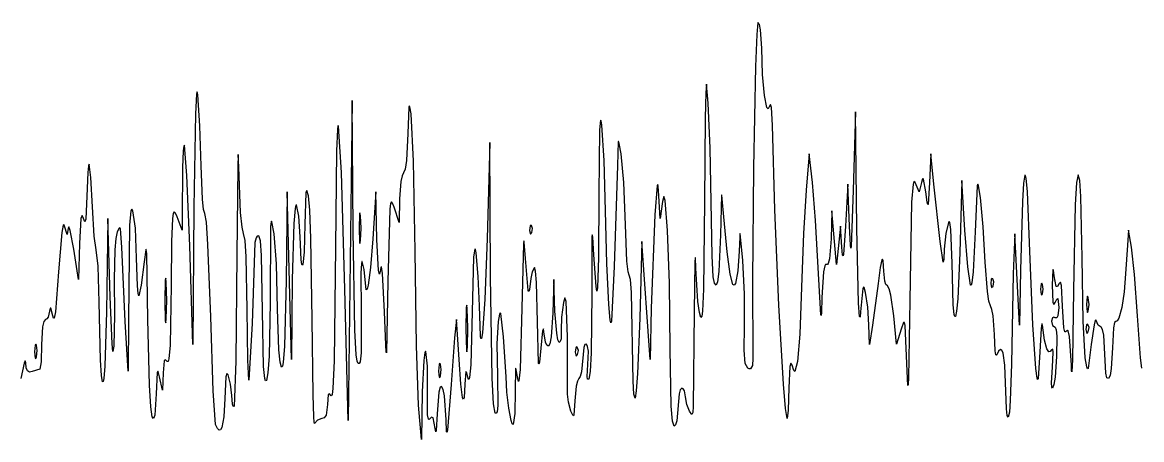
# Model space of a CAD drawing. Header units: metres. Extents: x -207 to 207, y -56 to 56.
# Drawn here: x -103.6 to 0, y 17.3 to 55.9 of the extents above; entities that cross this region are included whole.
import ezdxf

# ---------------------------------------------------------------- set-up
doc = ezdxf.new("R2010")
doc.units = ezdxf.units.M

msp = doc.modelspace()

# ---------------------------------------------------------------- linework, layer by layer
for p, q in [((-35.5336, 55.9006), (-35.6423, 54.7936)), ((-35.3939, 55.7184), (-35.5336, 55.9006)), ((-35.2813, 55.2163), (-35.3939, 55.7184)), ((-35.1777, 53.5193), (-35.2813, 55.2163)), ((-35.6423, 54.7936), (-35.7521, 51.8273)), ((-35.1066, 51.074), (-35.1777, 53.5193)), ((-35.7521, 51.8273), (-35.9434, 42.4441)), ((-34.9322, 49.1172), (-35.1066, 51.074)), ((-40.2908, 50.192), (-40.3613, 49.3894)), ((-40.1371, 48.4161), (-40.2908, 50.192)), ((-87.494, 49.2629), (-87.5969, 47.4477)), ((-87.4377, 49.4749), (-87.494, 49.2629)), ((-87.3793, 49.1978), (-87.4377, 49.4749)), ((-87.1851, 46.3175), (-87.3793, 49.1978)), ((-40.3613, 49.3894), (-40.4191, 47.0699)), ((-34.7031, 48.0165), (-34.9322, 49.1172)), ((-73.0927, 48.6686), (-73.4571, 19.0353)), ((-73.0103, 36.6068), (-73.0927, 48.6686)), ((-67.8577, 48.0651), (-67.9449, 45.6026)), ((-67.8186, 48.172), (-67.8577, 48.0651)), ((-67.769, 48.0957), (-67.8186, 48.172)), ((-67.6316, 47.4339), (-67.769, 48.0957)), ((-39.9698, 44.2633), (-40.1371, 48.4161)), ((-34.5832, 47.902), (-34.7031, 48.0165)), ((-34.4677, 48.1395), (-34.5832, 47.902)), ((-34.3725, 48.3003), (-34.4677, 48.1395)), ((-34.292, 48.0335), (-34.3725, 48.3003)), ((-34.1995, 46.3756), (-34.292, 48.0335)), ((-87.5969, 47.4477), (-87.7461, 38.7908)), ((-67.4173, 43.0484), (-67.6316, 47.4339)), ((-50.1153, 46.8435), (-50.2008, 45.9439)), ((-50.0602, 46.7803), (-50.1153, 46.8435)), ((-49.9967, 46.3756), (-50.0602, 46.7803)), ((-40.4191, 47.0699), (-40.4725, 39.3083)), ((-26.5156, 47.6103), (-26.7142, 40.3783)), ((-26.3728, 36.8506), (-26.5156, 47.6103)), ((-87.0803, 42.6126), (-87.1851, 46.3175)), ((-74.463, 45.9757), (-74.5477, 44.0085)), ((-74.4128, 46.3395), (-74.463, 45.9757)), ((-74.3575, 46.2915), (-74.4128, 46.3395)), ((-74.091, 42.0019), (-74.3575, 46.2915)), ((-67.9449, 45.6026), (-68.0797, 43.1241)), ((-50.2008, 45.9439), (-50.2734, 40.0256)), ((-49.784, 43.098), (-49.9967, 46.3756)), ((-33.9784, 38.5535), (-34.1995, 46.3756)), ((-60.3392, 44.7881), (-60.6124, 35.8456)), ((-60.2836, 32.3735), (-60.3392, 44.7881)), ((-48.4683, 44.8672), (-48.5449, 42.6398)), ((-48.4288, 44.8691), (-48.4683, 44.8672)), ((-48.3738, 44.6723), (-48.4288, 44.8691)), ((-48.2028, 43.7297), (-48.3738, 44.6723)), ((-88.7296, 44.0157), (-88.8196, 42.4667)), ((-88.672, 44.4295), (-88.7296, 44.0157)), ((-88.6085, 44.5348), (-88.672, 44.4295)), ((-88.389, 41.7171), (-88.6085, 44.5348)), ((-83.6464, 43.6638), (-83.6954, 42.5262)), ((-83.5994, 42.5035), (-83.6464, 43.6638)), ((-74.5477, 44.0085), (-74.6465, 35.0867)), ((-47.9615, 41.069), (-48.2028, 43.7297)), ((-39.7725, 34.2929), (-39.9698, 44.2633)), ((-30.7949, 43.7297), (-31.0661, 40.3783)), ((-30.4973, 41.0839), (-30.7949, 43.7297)), ((-19.5392, 43.7297), (-19.6543, 41.0839)), ((-19.2563, 40.9075), (-19.5392, 43.7297)), ((-97.5168, 42.6085), (-97.5823, 41.9892)), ((-97.4445, 42.7878), (-97.5168, 42.6085)), ((-97.2805, 41.5529), (-97.4445, 42.7878)), ((-86.9613, 39.5468), (-87.0803, 42.6126)), ((-83.6954, 42.5262), (-83.7769, 34.4186)), ((-83.4233, 38.2976), (-83.5994, 42.5035)), ((-68.0797, 43.1241), (-68.2013, 42.3203)), ((-67.2797, 34.7339), (-67.4173, 43.0484)), ((-49.651, 38.4381), (-49.784, 43.098)), ((-48.5449, 42.6398), (-48.8469, 33.2912)), ((-97.5823, 41.9892), (-97.6639, 39.8198)), ((-97.1355, 38.8334), (-97.2805, 41.5529)), ((-88.8196, 42.4667), (-88.8474, 37.9089)), ((-88.1346, 35.2156), (-88.389, 41.7171)), ((-73.7635, 31.2061), (-74.091, 42.0019)), ((-68.4809, 41.7089), (-68.5989, 41.1703)), ((-68.3418, 41.9659), (-68.4809, 41.7089)), ((-68.2013, 42.3203), (-68.3418, 41.9659)), ((-35.9434, 42.4441), (-36.0446, 32.006)), ((-20.2567, 41.4525), (-20.3044, 41.4171)), ((-20.2091, 41.3965), (-20.2567, 41.4525)), ((-10.8243, 41.7444), (-10.9345, 41.0244)), ((-10.7675, 41.7346), (-10.8243, 41.7444)), ((-10.7099, 41.4778), (-10.7675, 41.7346)), ((-10.5926, 40.2222), (-10.7099, 41.4778)), ((-5.90019, 41.7895), (-6.05548, 41.0824)), ((-5.74899, 41.2744), (-5.90019, 41.7895)), ((-68.5989, 41.1703), (-68.7217, 39.5638)), ((-47.8034, 37.149), (-47.9615, 41.069)), ((-44.8523, 40.7993), (-45.0738, 38.0853)), ((-44.8144, 40.8823), (-44.8523, 40.7993)), ((-44.7798, 40.7455), (-44.8144, 40.8823)), ((-44.713, 39.8492), (-44.7798, 40.7455)), ((-30.2106, 37.5572), (-30.4973, 41.0839)), ((-27.2064, 40.9075), (-27.4197, 37.027)), ((-27.0595, 37.027), (-27.2064, 40.9075)), ((-21.1784, 40.928), (-21.3156, 39.2519)), ((-21.09, 41.1774), (-21.1784, 40.928)), ((-20.9862, 41.0839), (-21.09, 41.1774)), ((-20.5946, 40.202), (-20.9862, 41.0839)), ((-20.4055, 41.0839), (-20.5946, 40.202)), ((-20.3044, 41.4171), (-20.4055, 41.0839)), ((-19.993, 40.202), (-20.2091, 41.3965)), ((-19.6543, 41.0839), (-19.7841, 39.0356)), ((-18.6659, 35.6158), (-19.2563, 40.9075)), ((-16.66, 41.2603), (-16.8364, 34.5575)), ((-16.3719, 36.6742), (-16.66, 41.2603)), ((-15.2288, 40.7603), (-15.4253, 36.4978)), ((-15.1764, 40.9195), (-15.2288, 40.7603)), ((-15.1142, 40.7726), (-15.1764, 40.9195)), ((-14.9431, 39.6728), (-15.1142, 40.7726)), ((-10.9345, 41.0244), (-11.0393, 39.3204)), ((-6.05548, 41.0824), (-6.18059, 39.0148)), ((-5.6331, 39.7765), (-5.74899, 41.2744)), ((-97.6639, 39.8198), (-97.7596, 37.6718)), ((-86.8552, 38.5872), (-86.9613, 39.5468)), ((-79.1223, 40.202), (-79.2001, 31.979)), ((-78.7279, 24.6797), (-79.1223, 40.202)), ((-77.3799, 40.1129), (-77.4734, 37.2327)), ((-77.3368, 40.3178), (-77.3799, 40.1129)), ((-77.2835, 40.3358), (-77.3368, 40.3178)), ((-77.141, 39.8492), (-77.2835, 40.3358)), ((-77.0239, 38.5079), (-77.141, 39.8492)), ((-70.9147, 40.202), (-71.1918, 35.8455)), ((-70.8013, 35.7922), (-70.9147, 40.202)), ((-68.7217, 39.5638), (-68.7488, 37.3797)), ((-50.2734, 40.0256), (-50.3011, 34.1437)), ((-44.5999, 37.7325), (-44.713, 39.8492)), ((-44.2561, 39.7818), (-44.3827, 39.32)), ((-44.1286, 39.4191), (-44.2561, 39.7818)), ((-43.8924, 36.6292), (-44.1286, 39.4191)), ((-38.9147, 39.9355), (-39.0006, 36.2332)), ((-38.8795, 39.9175), (-38.9147, 39.9355)), ((-38.8314, 39.5608), (-38.8795, 39.9175)), ((-38.6817, 37.9089), (-38.8314, 39.5608)), ((-31.0661, 40.3783), (-31.3031, 36.3534)), ((-26.7142, 40.3783), (-26.9035, 35.1235)), ((-19.8641, 39.2548), (-19.993, 40.202)), ((-14.6861, 36.969), (-14.9431, 39.6728)), ((-10.3542, 34.7339), (-10.5926, 40.2222)), ((-5.52127, 34.1165), (-5.6331, 39.7765)), ((-96.9781, 36.1014), (-97.1355, 38.8334)), ((-93.5839, 38.4656), (-93.7064, 37.1195)), ((-93.4968, 38.5935), (-93.5839, 38.4656)), ((-93.3889, 38.4381), (-93.4968, 38.5935)), ((-93.1675, 36.8603), (-93.3889, 38.4381)), ((-89.5806, 38.3548), (-89.6691, 38.203)), ((-89.4637, 38.239), (-89.5806, 38.3548)), ((-87.7461, 38.7908), (-87.8552, 26.0909)), ((-86.7331, 38.2029), (-86.8552, 38.5872)), ((-78.3861, 38.6579), (-78.4994, 37.2725)), ((-78.3233, 38.9763), (-78.3861, 38.6579)), ((-78.258, 39.0174), (-78.3233, 38.9763)), ((-78.0286, 37.9454), (-78.258, 39.0174)), ((-76.9207, 35.8992), (-77.0239, 38.5079)), ((-69.6209, 38.6122), (-69.7901, 31.9117)), ((-69.5531, 39.1294), (-69.6209, 38.6122)), ((-69.4658, 39.2946), (-69.5531, 39.1294)), ((-69.3542, 39.1632), (-69.4658, 39.2946)), ((-69.2139, 38.7908), (-69.3542, 39.1632)), ((-68.7488, 37.3797), (-69.2139, 38.7908)), ((-49.5285, 33.5708), (-49.651, 38.4381)), ((-44.3827, 39.32), (-44.5999, 37.7325)), ((-40.4725, 39.3083), (-40.5607, 31.1907)), ((-33.5931, 29.7132), (-33.9784, 38.5535)), ((-28.7062, 38.4381), (-28.7685, 35.8596)), ((-28.2729, 33.4992), (-28.7062, 38.4381)), ((-21.3156, 39.2519), (-21.4781, 30.1478)), ((-19.8198, 39.0495), (-19.8641, 39.2548)), ((-19.7841, 39.0356), (-19.8198, 39.0495)), ((-11.0393, 39.3204), (-11.2279, 32.97)), ((-6.18059, 39.0148), (-6.32736, 31.1179)), ((-98.2025, 37.7579), (-98.3355, 35.4395)), ((-98.1027, 38.0247), (-98.2025, 37.7579)), ((-97.9749, 37.7325), (-98.1027, 38.0247)), ((-97.8509, 37.436), (-97.9749, 37.7325)), ((-97.7596, 37.6718), (-97.8509, 37.436)), ((-95.704, 37.7325), (-95.8367, 29.0895)), ((-95.5055, 30.5006), (-95.704, 37.7325)), ((-89.7335, 37.73), (-89.8081, 35.6071)), ((-89.6691, 38.203), (-89.7335, 37.73)), ((-89.3139, 37.9089), (-89.4637, 38.239)), ((-88.8203, 36.6742), (-89.3139, 37.9089)), ((-88.8474, 37.9089), (-88.8203, 36.6742)), ((-86.5952, 37.411), (-86.7331, 38.2029)), ((-86.4459, 35.3419), (-86.5952, 37.411)), ((-83.2912, 36.9396), (-83.4233, 38.2976)), ((-80.6104, 37.428), (-80.6607, 36.9902)), ((-80.5774, 37.4812), (-80.6104, 37.428)), ((-80.5387, 37.4316), (-80.5774, 37.4812)), ((-80.32, 36.3214), (-80.5387, 37.4316)), ((-77.9032, 36.0407), (-78.0286, 37.9454)), ((-72.4202, 38.1333), (-72.462, 36.8507)), ((-72.375, 38.2614), (-72.4202, 38.1333)), ((-72.3198, 37.9972), (-72.375, 38.2614)), ((-72.2611, 36.8507), (-72.3198, 37.9972)), ((-45.0738, 38.0853), (-45.4226, 29.4422)), ((-38.3711, 34.6444), (-38.6817, 37.9089)), ((-29.7142, 28.8358), (-30.2106, 37.5572)), ((-17.8947, 37.3797), (-18.1324, 36.3633)), ((-17.8262, 37.462), (-17.8947, 37.3797)), ((-17.7648, 37.3772), (-17.8262, 37.462)), ((-17.6647, 36.7248), (-17.7648, 37.3772)), ((-99.9769, 36.436), (-100.27, 32.7936)), ((-99.84, 37.1284), (-99.9769, 36.436)), ((-99.7758, 37.1788), (-99.84, 37.1284)), ((-99.7149, 37.027), (-99.7758, 37.1788)), ((-99.4927, 36.2512), (-99.7149, 37.027)), ((-99.3834, 36.8506), (-99.4927, 36.2512)), ((-99.3156, 36.9703), (-99.3834, 36.8506)), ((-99.1947, 36.6444), (-99.3156, 36.9703)), ((-98.862, 34.9103), (-99.1947, 36.6444)), ((-94.8501, 36.4978), (-94.9825, 35.877)), ((-94.6646, 36.862), (-94.8501, 36.4978)), ((-94.5983, 36.8866), (-94.6646, 36.862)), ((-94.5464, 36.7946), (-94.5983, 36.8866)), ((-94.4293, 35.0867), (-94.5464, 36.7946)), ((-93.7064, 37.1195), (-93.8152, 28.3839)), ((-93.0609, 34.0577), (-93.1675, 36.8603)), ((-83.1494, 36.3476), (-83.2912, 36.9396)), ((-83.0118, 35.709), (-83.1494, 36.3476)), ((-80.6607, 36.9902), (-80.7042, 29.9714)), ((-80.1169, 33.5533), (-80.32, 36.3214)), ((-78.4994, 37.2725), (-78.6447, 32.0881)), ((-77.4734, 37.2327), (-77.5476, 34.6304)), ((-72.8541, 27.4115), (-73.0103, 36.6068)), ((-72.462, 36.8507), (-72.4202, 35.568)), ((-72.3198, 35.7041), (-72.2611, 36.8507)), ((-56.6292, 37.0598), (-56.6721, 36.6449)), ((-56.6721, 36.6449), (-56.6013, 36.2787)), ((-56.5674, 37.1373), (-56.6292, 37.0598)), ((-56.6013, 36.2787), (-56.4589, 36.4317)), ((-56.4868, 37.1079), (-56.5674, 37.1373)), ((-56.3907, 36.8214), (-56.4868, 37.1079)), ((-56.4589, 36.4317), (-56.3907, 36.8214)), ((-47.6558, 33.7952), (-47.8034, 37.149)), ((-43.718, 31.7672), (-43.8924, 36.6292)), ((-37.198, 36.2969), (-37.2217, 36.0078)), ((-37.1693, 36.3403), (-37.198, 36.2969)), ((-36.9235, 33.852), (-37.1693, 36.3403)), ((-31.3031, 36.3534), (-31.4918, 31.3825)), ((-27.8997, 37.027), (-28.2729, 33.4992)), ((-27.7663, 35.0867), (-27.8997, 37.027)), ((-27.4197, 37.027), (-27.6157, 34.4071)), ((-26.9763, 35.2711), (-27.0595, 37.027)), ((-26.2143, 29.9195), (-26.3728, 36.8506)), ((-18.1324, 36.3633), (-18.2782, 34.9103)), ((-17.5667, 33.6162), (-17.6647, 36.7248)), ((-16.0976, 33.2798), (-16.3719, 36.6742)), ((-15.4253, 36.4978), (-15.6207, 32.7914)), ((-14.4974, 33.6885), (-14.6861, 36.969)), ((-11.7556, 36.3214), (-11.8927, 32.6172)), ((-11.3338, 27.8547), (-11.7556, 36.3214)), ((-1.22577, 36.6742), (-1.33609, 35.2631)), ((-0.93985, 35.0867), (-1.22577, 36.6742)), ((-98.3355, 35.4395), (-98.4268, 32.0881)), ((-96.784, 34.8365), (-96.9781, 36.1014)), ((-94.9825, 35.877), (-95.0782, 34.8386)), ((-89.8081, 35.6071), (-89.8397, 31.5589)), ((-86.1852, 28.6285), (-86.4459, 35.3419)), ((-82.903, 34.2076), (-83.0118, 35.709)), ((-82.1076, 35.5276), (-82.3638, 28.0253)), ((-81.9987, 35.9637), (-82.1076, 35.5276)), ((-81.8849, 36.0963), (-81.9987, 35.9637)), ((-81.7474, 36.145), (-81.8849, 36.0963)), ((-81.5977, 35.676), (-81.7474, 36.145)), ((-81.4859, 34.3136), (-81.5977, 35.676)), ((-77.8073, 33.91), (-77.9032, 36.0407)), ((-76.8009, 28.3839), (-76.9207, 35.8992)), ((-72.4202, 35.568), (-72.375, 35.4399)), ((-72.375, 35.4399), (-72.3198, 35.7041)), ((-71.1918, 35.8455), (-71.4022, 33.2218)), ((-70.6652, 32.9365), (-70.8013, 35.7922)), ((-60.6124, 35.8456), (-60.8289, 30.2792)), ((-57.2501, 35.4073), (-57.3921, 29.4422)), ((-57.2105, 35.6907), (-57.2501, 35.4073)), ((-57.1656, 35.5393), (-57.2105, 35.6907)), ((-57.0529, 34.0284), (-57.1656, 35.5393)), ((-50.8973, 36.023), (-50.916, 30.7947)), ((-50.8701, 36.22), (-50.8973, 36.023)), ((-50.8323, 36.0022), (-50.8701, 36.22)), ((-50.7217, 34.3811), (-50.8323, 36.0022)), ((-46.2934, 35.6158), (-46.4697, 28.5006)), ((-45.5235, 24.6797), (-46.2934, 35.6158)), ((-39.0006, 36.2332), (-39.1409, 32.8309)), ((-37.2217, 36.0078), (-37.2703, 34.7339)), ((-28.7685, 35.8596), (-28.9079, 34.0226)), ((-26.9398, 34.9849), (-26.9763, 35.2711)), ((-18.3881, 33.6976), (-18.6659, 35.6158)), ((-1.33609, 35.2631), (-1.49309, 32.6172)), ((-98.4268, 32.0881), (-98.862, 34.9103)), ((-96.6156, 33.3252), (-96.784, 34.8365)), ((-95.0782, 34.8386), (-95.1234, 32.0881)), ((-94.1011, 28.2075), (-94.4293, 35.0867)), ((-92.2134, 34.8488), (-92.3585, 33.7252)), ((-92.1851, 34.9049), (-92.2134, 34.8488)), ((-92.1594, 34.8643), (-92.1851, 34.9049)), ((-92.1153, 34.4792), (-92.1594, 34.8643)), ((-92.0011, 28.3839), (-92.1153, 34.4792)), ((-87.8552, 26.0909), (-88.1346, 35.2156)), ((-83.7769, 34.4186), (-83.8812, 24.5495)), ((-82.8057, 29.3129), (-82.903, 34.2076)), ((-81.3892, 29.1777), (-81.4859, 34.3136)), ((-77.5476, 34.6304), (-77.6738, 33.4814)), ((-74.6465, 35.0867), (-74.7752, 24.5625)), ((-67.1468, 25.953), (-67.2797, 34.7339)), ((-61.7513, 34.9245), (-61.853, 34.1631)), ((-61.6906, 34.8795), (-61.7513, 34.9245)), ((-61.6228, 34.5575), (-61.6906, 34.8795)), ((-61.4197, 32.3877), (-61.6228, 34.5575)), ((-50.5153, 31.4468), (-50.7217, 34.3811)), ((-39.6688, 32.332), (-39.7725, 34.2929)), ((-38.1001, 32.5807), (-38.3711, 34.6444)), ((-37.2703, 34.7339), (-37.4053, 32.9077)), ((-27.6924, 34.3588), (-27.7663, 35.0867)), ((-27.6549, 34.2829), (-27.6924, 34.3588)), ((-27.6157, 34.4071), (-27.6549, 34.2829)), ((-26.9035, 35.1235), (-26.9398, 34.9849)), ((-18.2782, 34.9103), (-18.3296, 33.9443)), ((-16.8364, 34.5575), (-17.0269, 30.3034)), ((-10.0855, 27.8932), (-10.3542, 34.7339)), ((-0.66557, 32.5665), (-0.93985, 35.0867)), ((-96.52, 30.0008), (-96.6156, 33.3252)), ((-92.9857, 31.5202), (-93.0609, 34.0577)), ((-92.3585, 33.7252), (-92.6171, 31.5847)), ((-80.0144, 29.3749), (-80.1169, 33.5533)), ((-77.7424, 33.4907), (-77.8073, 33.91)), ((-77.7082, 33.4358), (-77.7424, 33.4907)), ((-77.6738, 33.4814), (-77.7082, 33.4358)), ((-72.2424, 33.5825), (-72.2924, 32.6698)), ((-72.2046, 33.7699), (-72.2424, 33.5825)), ((-72.159, 33.7531), (-72.2046, 33.7699)), ((-71.9823, 33.0224), (-72.159, 33.7531)), ((-71.4022, 33.2218), (-71.6182, 31.573)), ((-70.4389, 33.2237), (-70.4867, 32.97)), ((-70.3894, 33.2531), (-70.4389, 33.2237)), ((-70.2878, 32.6655), (-70.3894, 33.2531)), ((-61.853, 34.1631), (-61.9864, 29.0895)), ((-56.808, 31.0717), (-57.0529, 34.0284)), ((-56.2299, 33.205), (-56.422, 32.8057)), ((-56.1335, 32.8812), (-56.2299, 33.205)), ((-50.3011, 34.1437), (-50.3784, 31.3259)), ((-49.3411, 29.795), (-49.5285, 33.5708)), ((-48.8469, 33.2912), (-49.1033, 28.2498)), ((-47.5504, 32.8122), (-47.6558, 33.7952)), ((-41.3746, 33.7027), (-41.4397, 29.0895)), ((-41.3515, 34.0909), (-41.3746, 33.7027)), ((-41.3271, 34.1397), (-41.3515, 34.0909)), ((-41.2766, 33.1525), (-41.3271, 34.1397)), ((-36.7718, 30.7532), (-36.9235, 33.852)), ((-29.3379, 33.3714), (-29.4625, 32.7991)), ((-29.2642, 33.4926), (-29.3379, 33.3714)), ((-29.1836, 33.4992), (-29.2642, 33.4926)), ((-29.1039, 33.4952), (-29.1836, 33.4992)), ((-29.031, 33.5833), (-29.1039, 33.4952)), ((-28.9079, 34.0226), (-29.031, 33.5833)), ((-24.2195, 33.1996), (-24.4113, 31.7353)), ((-24.0533, 33.9136), (-24.2195, 33.1996)), ((-23.9871, 33.9729), (-24.0533, 33.9136)), ((-23.9362, 33.825), (-23.9871, 33.9729)), ((-23.8919, 32.8818), (-23.9362, 33.825)), ((-18.3296, 33.9443), (-18.3881, 33.6976)), ((-17.4634, 29.7409), (-17.5667, 33.6162)), ((-15.8427, 31.5589), (-16.0976, 33.2798)), ((-14.2963, 30.9793), (-14.4974, 33.6885)), ((-5.42722, 28.2312), (-5.52127, 34.1165)), ((-100.27, 32.7936), (-100.561, 29.1112)), ((-90.3586, 32.2098), (-90.4006, 32.0226)), ((-90.3073, 31.8236), (-90.3586, 32.2098)), ((-72.2924, 32.6698), (-72.2766, 29.2133)), ((-71.7967, 31.1284), (-71.9823, 33.0224)), ((-70.5801, 32.5825), (-70.6652, 32.9365)), ((-70.4867, 32.97), (-70.5801, 32.5825)), ((-70.0933, 29.0895), (-70.2878, 32.6655)), ((-61.3171, 29.648), (-61.4197, 32.3877)), ((-60.1484, 22.9576), (-60.2836, 32.3735)), ((-56.5533, 32.1761), (-56.6936, 31.1597)), ((-56.422, 32.8057), (-56.5533, 32.1761)), ((-56.0447, 31.8255), (-56.1335, 32.8812)), ((-47.4399, 32.4956), (-47.5504, 32.8122)), ((-47.3371, 32.0934), (-47.4399, 32.4956)), ((-41.0905, 30.0668), (-41.2766, 33.1525)), ((-39.5559, 31.7634), (-39.6688, 32.332)), ((-39.1409, 32.8309), (-39.2643, 31.8898)), ((-37.8549, 31.638), (-38.1001, 32.5807)), ((-37.4053, 32.9077), (-37.6219, 31.7369)), ((-29.4625, 32.7991), (-29.6074, 30.4332)), ((-23.7912, 31.9545), (-23.8919, 32.8818)), ((-15.6207, 32.7914), (-15.7352, 31.7849)), ((-13.943, 32.1209), (-13.986, 31.706)), ((-13.8813, 32.1984), (-13.943, 32.1209)), ((-13.8007, 32.169), (-13.8813, 32.1984)), ((-13.7046, 31.8825), (-13.8007, 32.169)), ((-11.8927, 32.6172), (-12.0693, 24.2507)), ((-11.2279, 32.97), (-11.3338, 27.8547)), ((-8.22276, 32.9897), (-8.28552, 31.5589)), ((-8.19769, 33.0345), (-8.22276, 32.9897)), ((-8.16826, 32.957), (-8.19769, 33.0345)), ((-8.09508, 32.4408), (-8.16826, 32.957)), ((-7.91304, 31.4444), (-8.09508, 32.4408)), ((-1.49309, 32.6172), (-1.62286, 30.9505)), ((-0.40764, 28.7367), (-0.66557, 32.5665)), ((-95.1234, 32.0881), (-95.1028, 28.8194)), ((-92.9179, 30.7932), (-92.9857, 31.5202)), ((-92.6171, 31.5847), (-92.8396, 30.5796)), ((-90.4006, 32.0226), (-90.4395, 30.1479)), ((-90.2528, 30.1479), (-90.3073, 31.8236)), ((-89.8397, 31.5589), (-89.9497, 26.0106)), ((-79.2001, 31.979), (-79.348, 25.9083)), ((-78.6447, 32.0881), (-78.7279, 24.6797)), ((-73.4571, 19.0353), (-73.7635, 31.2061)), ((-71.7148, 31.1859), (-71.7967, 31.1284)), ((-71.6182, 31.573), (-71.7148, 31.1859)), ((-69.7901, 31.9117), (-69.9114, 25.3453)), ((-56.6936, 31.1597), (-56.7526, 30.9942)), ((-55.9299, 28.1781), (-56.0447, 31.8255)), ((-54.4399, 32.0881), (-54.5117, 29.0013)), ((-54.321, 29.1777), (-54.4399, 32.0881)), ((-50.4388, 31.0268), (-50.5153, 31.4468)), ((-50.3784, 31.3259), (-50.4388, 31.0268)), ((-47.253, 30.8776), (-47.3371, 32.0934)), ((-43.6491, 25.6499), (-43.718, 31.7672)), ((-40.5607, 31.1907), (-40.6677, 29.1646)), ((-39.4142, 31.5589), (-39.5559, 31.7634)), ((-39.2643, 31.8898), (-39.4142, 31.5589)), ((-37.7377, 31.5623), (-37.8549, 31.638)), ((-37.6219, 31.7369), (-37.7377, 31.5623)), ((-36.0446, 32.006), (-35.993, 24.7679)), ((-31.4918, 31.3825), (-31.6691, 27.0334)), ((-25.8194, 31.2734), (-26.0311, 29.0895)), ((-25.7663, 31.3959), (-25.8194, 31.2734)), ((-25.7082, 31.3678), (-25.7663, 31.3959)), ((-25.5676, 30.8974), (-25.7082, 31.3678)), ((-24.4113, 31.7353), (-24.9243, 27.8547)), ((-23.6821, 31.6455), (-23.7912, 31.9545)), ((-23.5488, 31.5001), (-23.6821, 31.6455)), ((-23.3963, 31.2462), (-23.5488, 31.5001)), ((-23.2348, 30.6418), (-23.3963, 31.2462)), ((-15.7907, 31.5642), (-15.8427, 31.5589)), ((-15.7352, 31.7849), (-15.7907, 31.5642)), ((-13.986, 31.706), (-13.9152, 31.3398)), ((-13.9152, 31.3398), (-13.7728, 31.4929)), ((-13.7728, 31.4929), (-13.7046, 31.8825)), ((-9.31976, 31.6996), (-9.37202, 31.2062)), ((-9.37202, 31.2062), (-9.31976, 30.7129)), ((-9.26318, 31.7488), (-9.31976, 31.6996)), ((-9.19411, 31.6472), (-9.26318, 31.7488)), ((-9.12071, 31.2062), (-9.19411, 31.6472)), ((-9.19411, 30.7652), (-9.12071, 31.2062)), ((-8.28552, 31.5589), (-8.23764, 29.9975)), ((-7.80069, 31.4432), (-7.91304, 31.4444)), ((-7.65002, 31.7353), (-7.80069, 31.4432)), ((-7.52371, 31.8554), (-7.65002, 31.7353)), ((-7.42732, 31.5356), (-7.52371, 31.8554)), ((-7.33069, 29.6186), (-7.42732, 31.5356)), ((-6.32736, 31.1179), (-6.41377, 24.6691)), ((-95.3256, 26.1325), (-95.5055, 30.5006)), ((-92.8396, 30.5796), (-92.9179, 30.7932)), ((-90.4395, 30.1479), (-90.4006, 28.2732)), ((-90.3073, 28.4722), (-90.2528, 30.1479)), ((-60.8289, 30.2792), (-61.0446, 27.1614)), ((-56.7526, 30.9942), (-56.808, 31.0717)), ((-53.3957, 30.3928), (-53.5335, 29.953)), ((-53.295, 30.0613), (-53.3957, 30.3928)), ((-53.172, 26.7964), (-53.295, 30.0613)), ((-50.916, 30.7947), (-50.9825, 25.3102)), ((-47.0976, 22.6687), (-47.253, 30.8776)), ((-40.9559, 29.0501), (-41.0905, 30.0668)), ((-36.7861, 27.7616), (-36.7718, 30.7532)), ((-29.6074, 30.4332), (-29.6537, 28.9942)), ((-25.3669, 29.5255), (-25.5676, 30.8974)), ((-22.9615, 28.7434), (-23.2348, 30.6418)), ((-21.4781, 30.1478), (-21.5894, 22.9886)), ((-17.0269, 30.3034), (-17.1424, 29.1524)), ((-14.1556, 30.0756), (-14.2963, 30.9793)), ((-14.0094, 29.6492), (-14.1556, 30.0756)), ((-9.31976, 30.7129), (-9.26318, 30.6636)), ((-9.26318, 30.6636), (-9.19411, 30.7652)), ((-8.01686, 29.9714), (-7.86194, 30.2841)), ((-7.86194, 30.2841), (-7.76587, 30.3257)), ((-7.76587, 30.3257), (-7.68889, 29.5096)), ((-5.06517, 30.4858), (-5.11256, 29.7951)), ((-5.01387, 30.5547), (-5.06517, 30.4858)), ((-4.95122, 30.4125), (-5.01387, 30.5547)), ((-4.88466, 29.7951), (-4.95122, 30.4125)), ((-1.62286, 30.9505), (-1.85045, 29.4966)), ((-101.103, 29.1777), (-101.24, 28.6171)), ((-101.068, 29.4352), (-101.103, 29.1777)), ((-101.007, 29.4455), (-101.068, 29.4352)), ((-100.818, 28.7367), (-101.007, 29.4455)), ((-100.561, 29.1112), (-100.693, 28.5156)), ((-96.3952, 24.6248), (-96.52, 30.0008)), ((-95.8367, 29.0895), (-95.9897, 24.0839)), ((-82.7661, 24.6305), (-82.8057, 29.3129)), ((-81.2992, 24.037), (-81.3892, 29.1777)), ((-80.7042, 29.9714), (-80.7846, 24.9999)), ((-79.8933, 25.5826), (-80.0144, 29.3749)), ((-72.2766, 29.2133), (-72.2728, 25.3195)), ((-69.9806, 26.0605), (-70.0933, 29.0895)), ((-62.5305, 29.5048), (-62.5683, 27.5021)), ((-62.4892, 29.7337), (-62.5305, 29.5048)), ((-62.4384, 29.366), (-62.4892, 29.7337)), ((-62.3834, 27.6433), (-62.4384, 29.366)), ((-61.9864, 29.0895), (-62.1262, 24.1967)), ((-61.2204, 26.8363), (-61.3171, 29.648)), ((-57.3921, 29.4422), (-57.5511, 23.7482)), ((-54.1576, 27.1222), (-54.321, 29.1777)), ((-53.5335, 29.953), (-53.711, 28.612)), ((-49.2066, 28.3262), (-49.3411, 29.795)), ((-45.4226, 29.4422), (-45.5235, 24.6797)), ((-41.4397, 29.0895), (-41.5227, 20.3275)), ((-40.8138, 28.584), (-40.9559, 29.0501)), ((-40.6677, 29.1646), (-40.736, 28.6894)), ((-33.1719, 22.4205), (-33.5931, 29.7132)), ((-26.1222, 28.6595), (-26.2143, 29.9195)), ((-26.0311, 29.0895), (-26.076, 28.653)), ((-25.2559, 27.8988), (-25.3669, 29.5255)), ((-17.3696, 28.8596), (-17.4634, 29.7409)), ((-17.1424, 29.1524), (-17.2596, 28.6673)), ((-13.8721, 29.3317), (-14.0094, 29.6492)), ((-13.7554, 28.7246), (-13.8721, 29.3317)), ((-8.23764, 29.9975), (-8.14946, 29.7961)), ((-8.14946, 29.7961), (-8.01686, 29.9714)), ((-7.68889, 29.5096), (-7.76874, 28.7263)), ((-7.22618, 27.6156), (-7.33069, 29.6186)), ((-5.11256, 29.7951), (-5.06517, 29.1044)), ((-5.06517, 29.1044), (-5.01387, 29.0355)), ((-5.01387, 29.0355), (-4.95122, 29.1777)), ((-4.95122, 29.1777), (-4.88466, 29.7951)), ((-1.85045, 29.4966), (-2.12483, 28.5041)), ((-101.642, 28.2075), (-101.754, 27.7224)), ((-101.503, 28.3839), (-101.642, 28.2075)), ((-101.362, 28.4465), (-101.503, 28.3839)), ((-101.24, 28.6171), (-101.362, 28.4465)), ((-100.757, 28.5247), (-100.818, 28.7367)), ((-100.693, 28.5156), (-100.757, 28.5247)), ((-95.1028, 28.8194), (-95.1727, 25.9145)), ((-93.8355, 23.6214), (-94.1011, 28.2075)), ((-93.8152, 28.3839), (-93.8355, 23.6214)), ((-91.8606, 22.3216), (-92.0011, 28.3839)), ((-90.4006, 28.2732), (-90.3586, 28.086)), ((-90.3586, 28.086), (-90.3073, 28.4722)), ((-85.9569, 21.8001), (-86.1852, 28.6285)), ((-82.3638, 28.0253), (-82.671, 22.7689)), ((-76.7146, 21.4127), (-76.8009, 28.3839)), ((-63.4316, 28.3839), (-63.6132, 26.695)), ((-63.1807, 24.6909), (-63.4316, 28.3839)), ((-59.5909, 28.2075), (-59.7103, 26.1379)), ((-59.4519, 28.8843), (-59.5909, 28.2075)), ((-59.3965, 28.9948), (-59.4519, 28.8843)), ((-59.345, 28.9376), (-59.3965, 28.9948)), ((-59.095, 26.7964), (-59.345, 28.9376)), ((-55.8371, 24.3481), (-55.9299, 28.1781)), ((-54.5117, 29.0013), (-54.6634, 26.7923)), ((-53.711, 28.612), (-53.7392, 27.3954)), ((-49.1533, 28.0981), (-49.2066, 28.3262)), ((-49.1033, 28.2498), (-49.1533, 28.0981)), ((-46.4697, 28.5006), (-46.672, 23.398)), ((-40.736, 28.6894), (-40.8138, 28.584)), ((-29.6812, 28.7482), (-29.7142, 28.8358)), ((-29.6537, 28.9942), (-29.6812, 28.7482)), ((-26.099, 28.6022), (-26.1222, 28.6595)), ((-26.076, 28.653), (-26.099, 28.6022)), ((-22.7171, 26.1042), (-22.9615, 28.7434)), ((-22.053, 28.1154), (-22.2883, 27.5087)), ((-21.9707, 28.1067), (-22.053, 28.1154)), ((-21.9055, 27.846), (-21.9707, 28.1067)), ((-17.3161, 28.678), (-17.3696, 28.8596)), ((-17.2596, 28.6673), (-17.3161, 28.678)), ((-13.6335, 26.9904), (-13.7554, 28.7246)), ((-9.24944, 27.9873), (-9.31291, 27.5659)), ((-9.21884, 27.9953), (-9.24944, 27.9873)), ((-9.19028, 27.8547), (-9.21884, 27.9953)), ((-8.26601, 28.5527), (-8.36963, 28.2283)), ((-8.36963, 28.2283), (-8.2701, 27.8399)), ((-8.15382, 28.6015), (-8.26601, 28.5527)), ((-8.01686, 28.5603), (-8.15382, 28.6015)), ((-7.87511, 28.5564), (-8.01686, 28.5603)), ((-7.76874, 28.7263), (-7.87511, 28.5564)), ((-5.23781, 24.8561), (-5.42722, 28.2312)), ((-4.30547, 28.3127), (-4.41632, 27.9027)), ((-4.26099, 28.3621), (-4.30547, 28.3127)), ((-4.22627, 28.2957), (-4.26099, 28.3621)), ((-4.03015, 27.8597), (-4.22627, 28.2957)), ((-2.52838, 28.1089), (-2.6328, 27.6279)), ((-2.39505, 28.2215), (-2.52838, 28.1089)), ((-2.26364, 28.2585), (-2.39505, 28.2215)), ((-2.12483, 28.5041), (-2.26364, 28.2585)), ((-0.125, 24.8367), (-0.40764, 28.7367)), ((-101.754, 27.7224), (-101.855, 26.0909)), ((-72.7186, 25.1323), (-72.8541, 27.4115)), ((-62.5683, 27.5021), (-62.5672, 27.5021)), ((-62.5672, 27.5021), (-62.5278, 25.5581)), ((-62.4355, 25.8382), (-62.3834, 27.6433)), ((-61.0446, 27.1614), (-61.14, 26.6283)), ((-55.4651, 27.3427), (-55.6418, 25.7381)), ((-55.3965, 27.5284), (-55.4651, 27.3427)), ((-55.3537, 27.2374), (-55.3965, 27.5284)), ((-55.2044, 26.3031), (-55.3537, 27.2374)), ((-54.0461, 26.4969), (-54.1576, 27.1222)), ((-53.7392, 27.3954), (-53.7635, 26.5986)), ((-36.8207, 25.5486), (-36.7861, 27.7616)), ((-31.6691, 27.0334), (-31.8783, 24.5033)), ((-25.2088, 26.0909), (-25.2559, 27.8988)), ((-24.9243, 27.8547), (-25.2088, 26.0909)), ((-22.2883, 27.5087), (-22.7171, 26.1042)), ((-21.7191, 23.6214), (-21.9055, 27.846)), ((-13.5616, 25.488), (-13.6335, 26.9904)), ((-9.81956, 23.8428), (-10.0855, 27.8932)), ((-9.31291, 27.5659), (-9.42232, 25.3853)), ((-8.99112, 26.4892), (-9.19028, 27.8547)), ((-8.2701, 27.8399), (-8.03076, 27.6783)), ((-8.03076, 27.6783), (-7.92522, 27.4494)), ((-7.92522, 27.4494), (-7.86862, 26.8429)), ((-7.11647, 27.261), (-7.22618, 27.6156)), ((-7.04659, 27.2412), (-7.11647, 27.261)), ((-6.96643, 27.3249), (-7.04659, 27.2412)), ((-6.88541, 27.3939), (-6.96643, 27.3249)), ((-6.81181, 27.3321), (-6.88541, 27.3939)), ((-6.68622, 26.8113), (-6.81181, 27.3321)), ((-5.1236, 27.8876), (-5.16655, 27.4727)), ((-5.16655, 27.4727), (-5.09578, 27.1064)), ((-5.06183, 27.9651), (-5.1236, 27.8876)), ((-5.09578, 27.1064), (-4.95332, 27.2595)), ((-4.98126, 27.9357), (-5.06183, 27.9651)), ((-4.88515, 27.6491), (-4.98126, 27.9357)), ((-4.95332, 27.2595), (-4.88515, 27.6491)), ((-4.41632, 27.9027), (-4.67424, 26.0909)), ((-3.75768, 27.6783), (-4.03015, 27.8597)), ((-3.63072, 27.4819), (-3.75768, 27.6783)), ((-3.52676, 26.9468), (-3.63072, 27.4819)), ((-3.43074, 25.1881), (-3.52676, 26.9468)), ((-2.6328, 27.6279), (-2.72519, 25.7797)), ((-102.45, 26.0053), (-102.492, 25.3854)), ((-102.397, 26.0946), (-102.45, 26.0053)), ((-102.33, 26.0095), (-102.397, 26.0946)), ((-102.253, 25.5195), (-102.33, 26.0095)), ((-101.855, 26.0909), (-101.899, 24.4714)), ((-95.2408, 25.4361), (-95.3256, 26.1325)), ((-95.1727, 25.9145), (-95.2408, 25.4361)), ((-89.9497, 26.0106), (-90.0627, 24.7493)), ((-79.348, 25.9083), (-79.4733, 24.4093)), ((-69.9424, 25.3972), (-69.9806, 26.0605)), ((-66.9433, 20.4464), (-67.1468, 25.953)), ((-63.6132, 26.695), (-63.9321, 22.3867)), ((-61.1824, 26.637), (-61.2204, 26.8363)), ((-61.14, 26.6283), (-61.1824, 26.637)), ((-59.7103, 26.1379), (-59.6533, 23.1437)), ((-58.8468, 23.0922), (-59.095, 26.7964)), ((-55.0784, 26.0188), (-55.2044, 26.3031)), ((-54.9363, 25.9145), (-55.0784, 26.0188)), ((-54.7902, 26.1472), (-54.9363, 25.9145)), ((-54.6634, 26.7923), (-54.7902, 26.1472)), ((-53.9316, 26.2672), (-54.0461, 26.4969)), ((-53.8328, 26.3562), (-53.9316, 26.2672)), ((-53.7635, 26.5986), (-53.8328, 26.3562)), ((-53.1491, 21.4896), (-53.172, 26.7964)), ((-51.5572, 26.067), (-51.6659, 25.8091)), ((-51.4175, 26.0963), (-51.5572, 26.067)), ((-51.2973, 25.8858), (-51.4175, 26.0963)), ((-8.79732, 25.6828), (-8.99112, 26.4892)), ((-7.86862, 26.8429), (-7.88185, 24.9801)), ((-6.51706, 24.1499), (-6.68622, 26.8113)), ((-4.67424, 26.0909), (-4.97409, 23.8455)), ((-102.492, 25.3854), (-102.435, 24.8213)), ((-102.381, 24.7923), (-102.317, 24.9511)), ((-102.317, 24.9511), (-102.253, 25.5195)), ((-80.7846, 24.9999), (-80.8908, 23.4483)), ((-79.7754, 24.4445), (-79.8933, 25.5826)), ((-72.6353, 24.5419), (-72.7186, 25.1323)), ((-72.2728, 25.3195), (-72.3712, 24.4848)), ((-69.9262, 25.2928), (-69.9424, 25.3972)), ((-69.9114, 25.3453), (-69.9262, 25.2928)), ((-66.3753, 25.3369), (-66.4755, 24.6005)), ((-66.3217, 25.4705), (-66.3753, 25.3369)), ((-66.2677, 25.4272), (-66.3217, 25.4705)), ((-66.1181, 24.0653), (-66.2677, 25.4272)), ((-62.5278, 25.5581), (-62.4861, 25.3928)), ((-62.4861, 25.3928), (-62.4355, 25.8382)), ((-55.6418, 25.7381), (-55.7601, 24.4572)), ((-52.3958, 25.7709), (-52.4388, 25.356)), ((-52.4388, 25.356), (-52.368, 24.9898)), ((-52.334, 25.8484), (-52.3958, 25.7709)), ((-52.368, 24.9898), (-52.2256, 25.1429)), ((-52.2535, 25.819), (-52.334, 25.8484)), ((-52.1574, 25.5325), (-52.2535, 25.819)), ((-52.2256, 25.1429), (-52.1574, 25.5325)), ((-51.6659, 25.8091), (-51.865, 23.5362)), ((-51.2339, 25.4701), (-51.2973, 25.8858)), ((-51.2908, 24.2234), (-51.2339, 25.4701)), ((-50.9825, 25.3102), (-51.0746, 23.5745)), ((-43.5557, 20.3807), (-43.6491, 25.6499)), ((-36.7176, 24.322), (-36.8207, 25.5486)), ((-13.499, 25.1318), (-13.5616, 25.488)), ((-13.4641, 25.0793), (-13.499, 25.1318)), ((-13.4278, 25.1207), (-13.4641, 25.0793)), ((-13.2503, 25.4716), (-13.4278, 25.1207)), ((-13.0902, 25.6093), (-13.2503, 25.4716)), ((-12.9494, 25.5405), (-13.0902, 25.6093)), ((-12.8299, 25.2717), (-12.9494, 25.5405)), ((-12.6624, 24.1604), (-12.8299, 25.2717)), ((-9.42232, 25.3853), (-9.58792, 22.9007)), ((-8.59308, 25.392), (-8.79732, 25.6828)), ((-8.4821, 25.4263), (-8.59308, 25.392)), ((-8.36258, 25.5732), (-8.4821, 25.4263)), ((-8.24915, 25.6307), (-8.36258, 25.5732)), ((-8.25911, 23.9673), (-8.19292, 25.3637)), ((-8.19292, 25.3637), (-8.24915, 25.6307)), ((-7.88185, 24.9801), (-8.02945, 23.0556)), ((-3.33777, 23.4115), (-3.43074, 25.1881)), ((-2.72519, 25.7797), (-2.82881, 23.847)), ((-103.472, 24.3638), (-103.783, 22.9158)), ((-103.366, 24.5739), (-103.472, 24.3638)), ((-103.314, 24.3774), (-103.366, 24.5739)), ((-103.264, 23.908), (-103.314, 24.3774)), ((-103.157, 23.6329), (-103.264, 23.908)), ((-102.435, 24.8213), (-102.381, 24.7923)), ((-101.899, 24.4714), (-102.003, 23.7978)), ((-96.3014, 23.1972), (-96.3952, 24.6248)), ((-95.9897, 24.0839), (-96.0906, 22.9161)), ((-90.4907, 24.5572), (-90.6077, 23.445)), ((-90.3761, 24.6659), (-90.4907, 24.5572)), ((-90.2139, 24.5033), (-90.3761, 24.6659)), ((-90.1335, 24.499), (-90.2139, 24.5033)), ((-90.0627, 24.7493), (-90.1335, 24.499)), ((-83.8812, 24.5495), (-84.0323, 20.3369)), ((-82.671, 22.7689), (-82.7661, 24.6305)), ((-81.1882, 22.9231), (-81.2992, 24.037)), ((-79.6307, 23.9742), (-79.7754, 24.4445)), ((-79.5481, 24.0569), (-79.6307, 23.9742)), ((-79.4733, 24.4093), (-79.5481, 24.0569)), ((-74.7752, 24.5625), (-74.8929, 22.0135)), ((-72.5412, 24.306), (-72.6353, 24.5419)), ((-72.447, 24.3174), (-72.5412, 24.306)), ((-72.3712, 24.4848), (-72.447, 24.3174)), ((-66.4755, 24.6005), (-66.609, 21.6811)), ((-66.1246, 21.723), (-66.1181, 24.0653)), ((-65.0554, 24.2414), (-65.0979, 23.6215)), ((-65.0024, 24.3307), (-65.0554, 24.2414)), ((-64.9352, 24.2456), (-65.0024, 24.3307)), ((-64.8589, 23.7556), (-64.9352, 24.2456)), ((-63.0344, 22.403), (-63.1807, 24.6909)), ((-62.1262, 24.1967), (-62.2299, 23.0303)), ((-57.9807, 23.8635), (-57.9934, 21.7892)), ((-57.9511, 23.8902), (-57.9807, 23.8635)), ((-57.908, 23.7359), (-57.9511, 23.8902)), ((-55.8028, 24.2479), (-55.8371, 24.3481)), ((-55.7601, 24.4572), (-55.8028, 24.2479)), ((-51.3582, 23.1139), (-51.2908, 24.2234)), ((-36.46, 23.8824), (-36.7176, 24.322)), ((-36.3336, 23.8106), (-36.46, 23.8824)), ((-36.2177, 23.832), (-36.3336, 23.8106)), ((-36.0443, 24.1382), (-36.2177, 23.832)), ((-35.993, 24.7679), (-36.0443, 24.1382)), ((-32.5818, 24.0423), (-32.6762, 22.0633)), ((-32.4919, 24.3358), (-32.5818, 24.0423)), ((-32.3757, 24.1506), (-32.4919, 24.3358)), ((-32.222, 23.6831), (-32.3757, 24.1506)), ((-31.8783, 24.5033), (-32.115, 23.5668)), ((-12.5304, 20.1166), (-12.6624, 24.1604)), ((-12.0693, 24.2507), (-12.1697, 20.8854)), ((-9.69746, 22.9633), (-9.81956, 23.8428)), ((-8.34825, 22.5294), (-8.25911, 23.9673)), ((-6.49239, 23.6237), (-6.51706, 24.1499)), ((-6.41377, 24.6691), (-6.46643, 23.5539)), ((-5.08528, 23.999), (-5.23781, 24.8561)), ((-5.02766, 23.8274), (-5.08528, 23.999)), ((-4.97409, 23.8455), (-5.02766, 23.8274)), ((-2.82881, 23.847), (-2.94099, 23.2093)), ((0.01637, 23.8893), (-0.125, 24.8367)), ((-102.977, 23.5316), (-103.157, 23.6329)), ((-102.709, 23.5837), (-102.977, 23.5316)), ((-102.003, 23.7978), (-102.709, 23.5837)), ((-96.1972, 22.6241), (-96.3014, 23.1972)), ((-96.0906, 22.9161), (-96.1437, 22.6613)), ((-91.1405, 23.4913), (-91.2506, 21.5047)), ((-91.0991, 23.5988), (-91.1405, 23.4913)), ((-91.0493, 23.5637), (-91.0991, 23.5988)), ((-90.9195, 23.0922), (-91.0493, 23.5637)), ((-90.6596, 21.8575), (-90.9195, 23.0922)), ((-90.6077, 23.445), (-90.6596, 21.8575)), ((-84.8037, 23.0766), (-84.8976, 21.0638)), ((-84.7044, 23.3987), (-84.8037, 23.0766)), ((-84.5696, 23.2686), (-84.7044, 23.3987)), ((-84.3482, 22.4163), (-84.5696, 23.2686)), ((-81.1156, 22.7169), (-81.1882, 22.9231)), ((-80.8908, 23.4483), (-81.0311, 22.7395)), ((-65.0979, 23.6215), (-65.0409, 23.0574)), ((-65.0409, 23.0574), (-64.9864, 23.0284)), ((-64.9864, 23.0284), (-64.9223, 23.1872)), ((-64.9223, 23.1872), (-64.8589, 23.7556)), ((-62.5788, 23.5708), (-62.6556, 22.4161)), ((-62.4925, 23.4515), (-62.5788, 23.5708)), ((-62.3446, 22.9158), (-62.4925, 23.4515)), ((-62.2864, 22.8323), (-62.3446, 22.9158)), ((-62.2299, 23.0303), (-62.2864, 22.8323)), ((-60.02, 20.5864), (-60.1484, 22.9576)), ((-59.6533, 23.1437), (-59.6042, 20.4155)), ((-58.7765, 21.6614), (-58.8468, 23.0922)), ((-57.7747, 22.9158), (-57.908, 23.7359)), ((-57.7138, 22.6505), (-57.7747, 22.9158)), ((-57.5511, 23.7482), (-57.656, 22.7042)), ((-52.1142, 22.9158), (-52.2529, 22.6867)), ((-51.9772, 23.1258), (-52.1142, 22.9158)), ((-51.865, 23.5362), (-51.9772, 23.1258)), ((-51.3038, 22.8626), (-51.3582, 23.1139)), ((-51.1937, 22.8572), (-51.3038, 22.8626)), ((-51.0746, 23.5745), (-51.1937, 22.8572)), ((-46.672, 23.398), (-46.7941, 21.7855)), ((-32.115, 23.5668), (-32.222, 23.6831)), ((-21.654, 22.2764), (-21.7191, 23.6214)), ((-21.5894, 22.9886), (-21.6214, 22.3822)), ((-9.64088, 22.8274), (-9.69746, 22.9633)), ((-9.58792, 22.9007), (-9.64088, 22.8274)), ((-8.02945, 23.0556), (-8.14081, 22.3719)), ((-6.46643, 23.5539), (-6.49239, 23.6237)), ((-3.22693, 22.9921), (-3.33777, 23.4115)), ((-3.07797, 22.9158), (-3.22693, 22.9921)), ((-2.94099, 23.2093), (-3.07797, 22.9158)), ((-96.1437, 22.6613), (-96.1972, 22.6241)), ((-91.7485, 20.3162), (-91.8606, 22.3216)), ((-85.7478, 18.6626), (-85.9569, 21.8001)), ((-84.2416, 21.3577), (-84.3482, 22.4163)), ((-81.0311, 22.7395), (-81.1156, 22.7169)), ((-74.8929, 22.0135), (-74.9646, 21.4354)), ((-64.9509, 22.1155), (-65.0747, 21.6749)), ((-64.8135, 22.1956), (-64.9509, 22.1155)), ((-64.6763, 21.9247), (-64.8135, 22.1956)), ((-64.5533, 21.3125), (-64.6763, 21.9247)), ((-63.9321, 22.3867), (-64.2718, 18.1489)), ((-62.8787, 21.1771), (-63.0344, 22.403)), ((-62.6556, 22.4161), (-62.7427, 21.1394)), ((-57.9934, 21.7892), (-58.0319, 19.6814)), ((-57.656, 22.7042), (-57.7138, 22.6505)), ((-52.3699, 22.2239), (-52.4893, 20.8666)), ((-52.2529, 22.6867), (-52.3699, 22.2239)), ((-47.0134, 21.4848), (-47.0976, 22.6687)), ((-46.7941, 21.7855), (-46.9107, 21.1216)), ((-42.7262, 21.8947), (-42.8383, 21.5158)), ((-42.5892, 22.0339), (-42.7262, 21.8947)), ((-42.4518, 21.9713), (-42.5892, 22.0339)), ((-42.3384, 21.8007), (-42.4518, 21.9713)), ((-42.231, 21.2402), (-42.3384, 21.8007)), ((-32.988, 20.1563), (-33.1719, 22.4205)), ((-32.6762, 22.0633), (-32.7397, 20.0095)), ((-21.6214, 22.3822), (-21.654, 22.2764)), ((-8.33038, 22.1325), (-8.34825, 22.5294)), ((-8.2704, 22.0349), (-8.33038, 22.1325)), ((-8.14081, 22.3719), (-8.2704, 22.0349)), ((-91.2506, 21.5047), (-91.3781, 19.5381)), ((-84.8976, 21.0638), (-84.9724, 19.3821)), ((-84.17, 20.5607), (-84.2416, 21.3577)), ((-76.6477, 19.3928), (-76.7146, 21.4127)), ((-75.3122, 21.4481), (-75.392, 20.5346)), ((-75.2056, 21.5088), (-75.3122, 21.4481)), ((-75.0446, 21.3283), (-75.2056, 21.5088)), ((-74.9646, 21.4354), (-75.0446, 21.3283)), ((-66.609, 21.6811), (-66.6897, 17.2714)), ((-66.1279, 19.5776), (-66.1246, 21.723)), ((-65.0747, 21.6749), (-65.2261, 19.6735)), ((-64.405, 19.1027), (-64.5533, 21.3125)), ((-62.8064, 21.0018), (-62.8787, 21.1771)), ((-62.7427, 21.1394), (-62.8064, 21.0018)), ((-58.5997, 20.1682), (-58.7765, 21.6614)), ((-53.0861, 20.726), (-53.1491, 21.4896)), ((-52.8578, 19.9021), (-53.0861, 20.726)), ((-52.4893, 20.8666), (-52.5699, 19.5209)), ((-46.9107, 21.1216), (-47.0134, 21.4848)), ((-42.8383, 21.5158), (-43.0456, 19.0243)), ((-42.1268, 20.5241), (-42.231, 21.2402)), ((-12.1697, 20.8854), (-12.2568, 19.8051)), ((-91.625, 19.3881), (-91.7485, 20.3162)), ((-84.1059, 20.3604), (-84.17, 20.5607)), ((-84.0323, 20.3369), (-84.1059, 20.3604)), ((-75.392, 20.5346), (-75.5179, 19.5343)), ((-66.6897, 17.2714), (-66.9433, 20.4464)), ((-59.8493, 19.7249), (-60.02, 20.5864)), ((-59.7597, 19.7201), (-59.8493, 19.7249)), ((-59.6891, 19.8311), (-59.7597, 19.7201)), ((-59.6042, 20.4155), (-59.6891, 19.8311)), ((-58.3798, 19.0321), (-58.5997, 20.1682)), ((-52.6783, 19.521), (-52.8578, 19.9021)), ((-43.4444, 18.9858), (-43.5557, 20.3807)), ((-41.8836, 19.9172), (-42.1268, 20.5241)), ((-41.6432, 19.6003), (-41.8836, 19.9172)), ((-41.5711, 19.7682), (-41.6432, 19.6003)), ((-41.5227, 20.3275), (-41.5711, 19.7682)), ((-32.8431, 19.2411), (-32.988, 20.1563)), ((-32.7397, 20.0095), (-32.8431, 19.2411)), ((-12.4518, 19.5005), (-12.5304, 20.1166)), ((-12.2568, 19.8051), (-12.3559, 19.3413)), ((-91.4856, 19.2419), (-91.625, 19.3881)), ((-91.3781, 19.5381), (-91.4856, 19.2419)), ((-85.574, 18.2956), (-85.7478, 18.6626)), ((-84.9724, 19.3821), (-85.1507, 18.3882)), ((-76.6116, 18.8873), (-76.6477, 19.3928)), ((-76.5748, 18.7707), (-76.6116, 18.8873)), ((-76.3024, 19.0821), (-76.5748, 18.7707)), ((-75.8971, 19.2117), (-76.3024, 19.0821)), ((-75.6747, 19.2913), (-75.8971, 19.2117)), ((-75.5179, 19.5343), (-75.6747, 19.2913)), ((-66.045, 19.1626), (-66.1279, 19.5776)), ((-65.9826, 19.1213), (-66.045, 19.1626)), ((-65.9063, 19.1915), (-65.9826, 19.1213)), ((-65.7414, 19.3576), (-65.9063, 19.1915)), ((-65.6133, 19.2782), (-65.7414, 19.3576)), ((-65.4279, 18.3095), (-65.6133, 19.2782)), ((-65.2261, 19.6735), (-65.3096, 18.1241)), ((-64.3577, 18.0217), (-64.405, 19.1027)), ((-58.2733, 18.7291), (-58.3798, 19.0321)), ((-58.1799, 18.6727), (-58.2733, 18.7291)), ((-58.0319, 19.6814), (-58.1799, 18.6727)), ((-52.6164, 19.4701), (-52.6783, 19.521)), ((-52.5699, 19.5209), (-52.6164, 19.4701)), ((-43.2947, 18.5061), (-43.4444, 18.9858)), ((-43.0456, 19.0243), (-43.1578, 18.6453)), ((-12.3559, 19.3413), (-12.4518, 19.5005)), ((-85.4151, 18.1318), (-85.574, 18.2956)), ((-85.2733, 18.1647), (-85.4151, 18.1318)), ((-85.1507, 18.3882), (-85.2733, 18.1647)), ((-65.3674, 17.9791), (-65.4279, 18.3095)), ((-65.3096, 18.1241), (-65.3674, 17.9791)), ((-64.3204, 17.9287), (-64.3577, 18.0217)), ((-64.2718, 18.1489), (-64.3204, 17.9287)), ((-43.1578, 18.6453), (-43.2947, 18.5061))]:
    msp.add_line(p, q)

doc.saveas('drawing.dxf')
